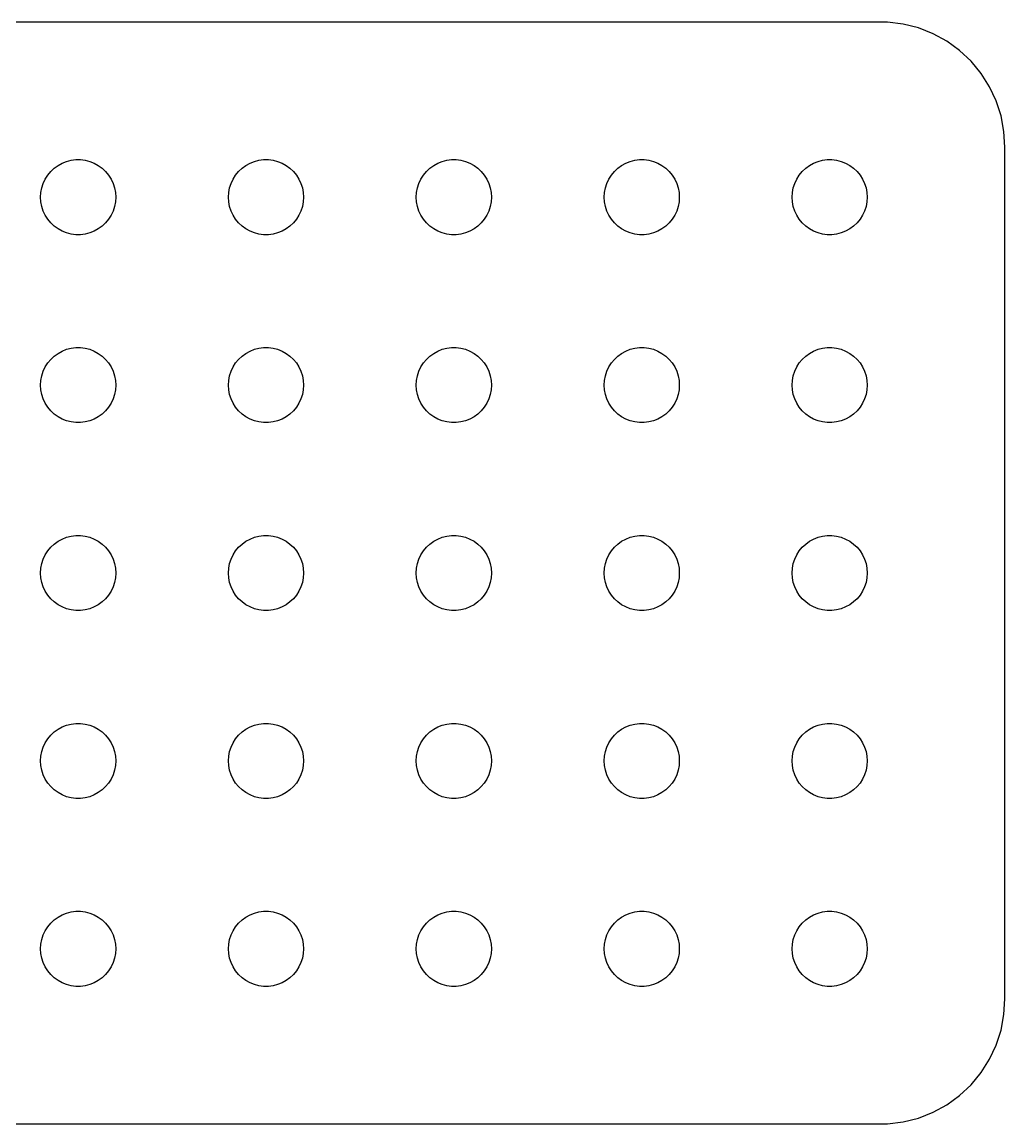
# Model space of a CAD drawing. Header units: metres. Extents: x -37 to 37, y 86 to 238.
# Drawn here: x -2.24 to 37, y 140.01 to 183.99 of the extents above; entities that cross this region are included whole.
import ezdxf

# ---------------------------------------------------------------- set-up
doc = ezdxf.new("R2010")
doc.units = ezdxf.units.M

msp = doc.modelspace()

# ---------------------------------------------------------------- linework, layer by layer
for p, q in [((32.3139, 183.99), (-32.3139, 183.99)), ((32.9369, 183.911), (32.3139, 183.99)), ((33.5451, 183.755), (32.9369, 183.911)), ((34.1289, 183.524), (33.5451, 183.755)), ((34.6791, 183.222), (34.1289, 183.524)), ((35.1871, 182.853), (34.6791, 183.222)), ((35.6448, 182.423), (35.1871, 182.853)), ((36.0451, 181.939), (35.6448, 182.423)), ((36.3815, 181.409), (36.0451, 181.939)), ((36.6489, 180.841), (36.3815, 181.409)), ((36.8429, 180.243), (36.6489, 180.841)), ((36.9606, 179.627), (36.8429, 180.243)), ((37, 179), (36.9606, 179.627)), ((37, 145), (37, 179)), ((-1.09344, 178.027), (-0.956131, 178.156)), ((-0.956131, 178.156), (-0.803726, 178.266)), ((-0.803726, 178.266), (-0.638657, 178.357)), ((-0.638657, 178.357), (-0.463516, 178.427)), ((-0.463516, 178.427), (-0.281067, 178.473)), ((-0.281067, 178.473), (-0.094177, 178.497)), ((-0.094177, 178.497), (0.094177, 178.497)), ((0.094177, 178.497), (0.281067, 178.473)), ((0.281067, 178.473), (0.463516, 178.427)), ((0.463516, 178.427), (0.638657, 178.357)), ((0.638657, 178.357), (0.803726, 178.266)), ((0.803726, 178.266), (0.956131, 178.156)), ((0.956131, 178.156), (1.09344, 178.027)), ((6.40654, 178.027), (6.54385, 178.156)), ((6.54385, 178.156), (6.69626, 178.266)), ((6.69626, 178.266), (6.86133, 178.357)), ((6.86133, 178.357), (7.03647, 178.427)), ((7.03647, 178.427), (7.21892, 178.473)), ((7.21892, 178.473), (7.40581, 178.497)), ((7.40581, 178.497), (7.59418, 178.497)), ((7.59418, 178.497), (7.78107, 178.473)), ((7.78107, 178.473), (7.96352, 178.427)), ((7.96352, 178.427), (8.13866, 178.357)), ((8.13866, 178.357), (8.30373, 178.266)), ((8.30373, 178.266), (8.45613, 178.156)), ((8.45613, 178.156), (8.59344, 178.027)), ((13.9065, 178.027), (14.0439, 178.156)), ((14.0439, 178.156), (14.1963, 178.266)), ((14.1963, 178.266), (14.3613, 178.357)), ((14.3613, 178.357), (14.5365, 178.427)), ((14.5365, 178.427), (14.7189, 178.473)), ((14.7189, 178.473), (14.9058, 178.497)), ((14.9058, 178.497), (15.0942, 178.497)), ((15.0942, 178.497), (15.2811, 178.473)), ((15.2811, 178.473), (15.4635, 178.427)), ((15.4635, 178.427), (15.6387, 178.357)), ((15.6387, 178.357), (15.8037, 178.266)), ((15.8037, 178.266), (15.9561, 178.156)), ((15.9561, 178.156), (16.0934, 178.027)), ((21.4065, 178.027), (21.5439, 178.156)), ((21.5439, 178.156), (21.6963, 178.266)), ((21.6963, 178.266), (21.8613, 178.357)), ((21.8613, 178.357), (22.0365, 178.427)), ((22.0365, 178.427), (22.2189, 178.473)), ((22.2189, 178.473), (22.4058, 178.497)), ((22.4058, 178.497), (22.5942, 178.497)), ((22.5942, 178.497), (22.7811, 178.473)), ((22.7811, 178.473), (22.9635, 178.427)), ((22.9635, 178.427), (23.1387, 178.357)), ((23.1387, 178.357), (23.3037, 178.266)), ((23.3037, 178.266), (23.4561, 178.156)), ((23.4561, 178.156), (23.5934, 178.027)), ((28.9065, 178.027), (29.0439, 178.156)), ((29.0439, 178.156), (29.1963, 178.266)), ((29.1963, 178.266), (29.3613, 178.357)), ((29.3613, 178.357), (29.5365, 178.427)), ((29.5365, 178.427), (29.7189, 178.473)), ((29.7189, 178.473), (29.9058, 178.497)), ((29.9058, 178.497), (30.0942, 178.497)), ((30.0942, 178.497), (30.2811, 178.473)), ((30.2811, 178.473), (30.4635, 178.427)), ((30.4635, 178.427), (30.6387, 178.357)), ((30.6387, 178.357), (30.8037, 178.266)), ((30.8037, 178.266), (30.9561, 178.156)), ((30.9561, 178.156), (31.0934, 178.027)), ((-1.39465, 177.552), (-1.31445, 177.723)), ((-1.31445, 177.723), (-1.21352, 177.882)), ((-1.21352, 177.882), (-1.09344, 178.027)), ((1.09344, 178.027), (1.21352, 177.882)), ((1.21352, 177.882), (1.31445, 177.723)), ((1.31445, 177.723), (1.39465, 177.552)), ((6.10533, 177.552), (6.18553, 177.723)), ((6.18553, 177.723), (6.28647, 177.882)), ((6.28647, 177.882), (6.40654, 178.027)), ((8.59344, 178.027), (8.71352, 177.882)), ((8.71352, 177.882), (8.81445, 177.723)), ((8.81445, 177.723), (8.89465, 177.552)), ((13.6053, 177.552), (13.6855, 177.723)), ((13.6855, 177.723), (13.7865, 177.882)), ((13.7865, 177.882), (13.9065, 178.027)), ((16.0934, 178.027), (16.2135, 177.882)), ((16.2135, 177.882), (16.3145, 177.723)), ((16.3145, 177.723), (16.3947, 177.552)), ((21.1053, 177.552), (21.1855, 177.723)), ((21.1855, 177.723), (21.2865, 177.882)), ((21.2865, 177.882), (21.4065, 178.027)), ((23.5934, 178.027), (23.7135, 177.882)), ((23.7135, 177.882), (23.8145, 177.723)), ((23.8145, 177.723), (23.8947, 177.552)), ((28.6053, 177.552), (28.6855, 177.723)), ((28.6855, 177.723), (28.7865, 177.882)), ((28.7865, 177.882), (28.9065, 178.027)), ((31.0934, 178.027), (31.2135, 177.882)), ((31.2135, 177.882), (31.3145, 177.723)), ((31.3145, 177.723), (31.3947, 177.552)), ((-1.48816, 177.188), (-1.45287, 177.373)), ((-1.45287, 177.373), (-1.39465, 177.552)), ((1.39465, 177.552), (1.45287, 177.373)), ((1.45287, 177.373), (1.48816, 177.188)), ((6.01183, 177.188), (6.04712, 177.373)), ((6.04712, 177.373), (6.10533, 177.552)), ((8.89465, 177.552), (8.95287, 177.373)), ((8.95287, 177.373), (8.98816, 177.188)), ((13.5118, 177.188), (13.5471, 177.373)), ((13.5471, 177.373), (13.6053, 177.552)), ((16.3947, 177.552), (16.4529, 177.373)), ((16.4529, 177.373), (16.4882, 177.188)), ((21.0118, 177.188), (21.0471, 177.373)), ((21.0471, 177.373), (21.1053, 177.552)), ((23.8947, 177.552), (23.9529, 177.373)), ((23.9529, 177.373), (23.9882, 177.188)), ((28.5118, 177.188), (28.5471, 177.373)), ((28.5471, 177.373), (28.6053, 177.552)), ((31.3947, 177.552), (31.4529, 177.373)), ((31.4529, 177.373), (31.4882, 177.188)), ((-1.5, 177), (-1.48816, 177.188)), ((-1.48816, 176.812), (-1.5, 177)), ((-1.45287, 176.627), (-1.48816, 176.812)), ((1.48816, 176.812), (1.45287, 176.627)), ((1.48816, 177.188), (1.5, 177)), ((1.5, 177), (1.48816, 176.812)), ((6, 177), (6.01183, 177.188)), ((6.01183, 176.812), (6, 177)), ((6.04712, 176.627), (6.01183, 176.812)), ((8.98816, 176.812), (8.95287, 176.627)), ((8.98816, 177.188), (9, 177)), ((9, 177), (8.98816, 176.812)), ((13.5, 177), (13.5118, 177.188)), ((13.5118, 176.812), (13.5, 177)), ((13.5471, 176.627), (13.5118, 176.812)), ((16.4882, 176.812), (16.4529, 176.627)), ((16.4882, 177.188), (16.5, 177)), ((16.5, 177), (16.4882, 176.812)), ((21, 177), (21.0118, 177.188)), ((21.0118, 176.812), (21, 177)), ((21.0471, 176.627), (21.0118, 176.812)), ((23.9882, 176.812), (23.9529, 176.627)), ((23.9882, 177.188), (24, 177)), ((24, 177), (23.9882, 176.812)), ((28.5, 177), (28.5118, 177.188)), ((28.5118, 176.812), (28.5, 177)), ((28.5471, 176.627), (28.5118, 176.812)), ((31.4882, 176.812), (31.4529, 176.627)), ((31.4882, 177.188), (31.5, 177)), ((31.5, 177), (31.4882, 176.812)), ((-1.39465, 176.448), (-1.45287, 176.627)), ((-1.31445, 176.277), (-1.39465, 176.448)), ((1.39465, 176.448), (1.31445, 176.277)), ((1.45287, 176.627), (1.39465, 176.448)), ((6.10533, 176.448), (6.04712, 176.627)), ((6.18553, 176.277), (6.10533, 176.448)), ((8.89465, 176.448), (8.81445, 176.277)), ((8.95287, 176.627), (8.89465, 176.448)), ((13.6053, 176.448), (13.5471, 176.627)), ((13.6855, 176.277), (13.6053, 176.448)), ((16.3947, 176.448), (16.3145, 176.277)), ((16.4529, 176.627), (16.3947, 176.448)), ((21.1053, 176.448), (21.0471, 176.627)), ((21.1855, 176.277), (21.1053, 176.448)), ((23.8947, 176.448), (23.8145, 176.277)), ((23.9529, 176.627), (23.8947, 176.448)), ((28.6053, 176.448), (28.5471, 176.627)), ((28.6855, 176.277), (28.6053, 176.448)), ((31.3947, 176.448), (31.3145, 176.277)), ((31.4529, 176.627), (31.3947, 176.448)), ((-1.21352, 176.118), (-1.31445, 176.277)), ((-1.09344, 175.973), (-1.21352, 176.118)), ((-0.956131, 175.844), (-1.09344, 175.973)), ((1.09344, 175.973), (0.956131, 175.844)), ((1.21352, 176.118), (1.09344, 175.973)), ((1.31445, 176.277), (1.21352, 176.118)), ((6.28647, 176.118), (6.18553, 176.277)), ((6.40654, 175.973), (6.28647, 176.118)), ((6.54385, 175.844), (6.40654, 175.973)), ((8.59344, 175.973), (8.45613, 175.844)), ((8.71352, 176.118), (8.59344, 175.973)), ((8.81445, 176.277), (8.71352, 176.118)), ((13.7865, 176.118), (13.6855, 176.277)), ((13.9065, 175.973), (13.7865, 176.118)), ((14.0439, 175.844), (13.9065, 175.973)), ((16.0934, 175.973), (15.9561, 175.844)), ((16.2135, 176.118), (16.0934, 175.973)), ((16.3145, 176.277), (16.2135, 176.118)), ((21.2865, 176.118), (21.1855, 176.277)), ((21.4065, 175.973), (21.2865, 176.118)), ((21.5439, 175.844), (21.4065, 175.973)), ((23.5934, 175.973), (23.4561, 175.844)), ((23.7135, 176.118), (23.5934, 175.973)), ((23.8145, 176.277), (23.7135, 176.118)), ((28.7865, 176.118), (28.6855, 176.277)), ((28.9065, 175.973), (28.7865, 176.118)), ((29.0439, 175.844), (28.9065, 175.973)), ((31.0934, 175.973), (30.9561, 175.844)), ((31.2135, 176.118), (31.0934, 175.973)), ((31.3145, 176.277), (31.2135, 176.118)), ((-0.803726, 175.734), (-0.956131, 175.844)), ((-0.638657, 175.643), (-0.803726, 175.734)), ((-0.463516, 175.573), (-0.638657, 175.643)), ((-0.281067, 175.527), (-0.463516, 175.573)), ((-0.094177, 175.503), (-0.281067, 175.527)), ((0.094177, 175.503), (-0.094177, 175.503)), ((0.281067, 175.527), (0.094177, 175.503)), ((0.463516, 175.573), (0.281067, 175.527)), ((0.638657, 175.643), (0.463516, 175.573)), ((0.803726, 175.734), (0.638657, 175.643)), ((0.956131, 175.844), (0.803726, 175.734)), ((6.69626, 175.734), (6.54385, 175.844)), ((6.86133, 175.643), (6.69626, 175.734)), ((7.03647, 175.573), (6.86133, 175.643)), ((7.21892, 175.527), (7.03647, 175.573)), ((7.40581, 175.503), (7.21892, 175.527)), ((7.59418, 175.503), (7.40581, 175.503)), ((7.78107, 175.527), (7.59418, 175.503)), ((7.96352, 175.573), (7.78107, 175.527)), ((8.13866, 175.643), (7.96352, 175.573)), ((8.30373, 175.734), (8.13866, 175.643)), ((8.45613, 175.844), (8.30373, 175.734)), ((14.1963, 175.734), (14.0439, 175.844)), ((14.3613, 175.643), (14.1963, 175.734)), ((14.5365, 175.573), (14.3613, 175.643)), ((14.7189, 175.527), (14.5365, 175.573)), ((14.9058, 175.503), (14.7189, 175.527)), ((15.0942, 175.503), (14.9058, 175.503)), ((15.2811, 175.527), (15.0942, 175.503)), ((15.4635, 175.573), (15.2811, 175.527)), ((15.6387, 175.643), (15.4635, 175.573)), ((15.8037, 175.734), (15.6387, 175.643)), ((15.9561, 175.844), (15.8037, 175.734)), ((21.6963, 175.734), (21.5439, 175.844)), ((21.8613, 175.643), (21.6963, 175.734)), ((22.0365, 175.573), (21.8613, 175.643)), ((22.2189, 175.527), (22.0365, 175.573)), ((22.4058, 175.503), (22.2189, 175.527)), ((22.5942, 175.503), (22.4058, 175.503)), ((22.7811, 175.527), (22.5942, 175.503)), ((22.9635, 175.573), (22.7811, 175.527)), ((23.1387, 175.643), (22.9635, 175.573)), ((23.3037, 175.734), (23.1387, 175.643)), ((23.4561, 175.844), (23.3037, 175.734)), ((29.1963, 175.734), (29.0439, 175.844)), ((29.3613, 175.643), (29.1963, 175.734)), ((29.5365, 175.573), (29.3613, 175.643)), ((29.7189, 175.527), (29.5365, 175.573)), ((29.9058, 175.503), (29.7189, 175.527)), ((30.0942, 175.503), (29.9058, 175.503)), ((30.2811, 175.527), (30.0942, 175.503)), ((30.4635, 175.573), (30.2811, 175.527)), ((30.6387, 175.643), (30.4635, 175.573)), ((30.8037, 175.734), (30.6387, 175.643)), ((30.9561, 175.844), (30.8037, 175.734)), ((-1.09344, 170.527), (-0.956131, 170.656)), ((-0.956131, 170.656), (-0.803726, 170.766)), ((-0.803726, 170.766), (-0.638657, 170.857)), ((-0.638657, 170.857), (-0.463516, 170.927)), ((-0.463516, 170.927), (-0.281067, 170.973)), ((-0.281067, 170.973), (-0.094177, 170.997)), ((-0.094177, 170.997), (0.094177, 170.997)), ((0.094177, 170.997), (0.281067, 170.973)), ((0.281067, 170.973), (0.463516, 170.927)), ((0.463516, 170.927), (0.638657, 170.857)), ((0.638657, 170.857), (0.803726, 170.766)), ((0.803726, 170.766), (0.956131, 170.656)), ((0.956131, 170.656), (1.09344, 170.527)), ((6.40654, 170.527), (6.54385, 170.656)), ((6.54385, 170.656), (6.69626, 170.766)), ((6.69626, 170.766), (6.86133, 170.857)), ((6.86133, 170.857), (7.03647, 170.927)), ((7.03647, 170.927), (7.21892, 170.973)), ((7.21892, 170.973), (7.40581, 170.997)), ((7.40581, 170.997), (7.59418, 170.997)), ((7.59418, 170.997), (7.78107, 170.973)), ((7.78107, 170.973), (7.96352, 170.927)), ((7.96352, 170.927), (8.13866, 170.857)), ((8.13866, 170.857), (8.30373, 170.766)), ((8.30373, 170.766), (8.45613, 170.656)), ((8.45613, 170.656), (8.59344, 170.527)), ((13.9065, 170.527), (14.0439, 170.656)), ((14.0439, 170.656), (14.1963, 170.766)), ((14.1963, 170.766), (14.3613, 170.857)), ((14.3613, 170.857), (14.5365, 170.927)), ((14.5365, 170.927), (14.7189, 170.973)), ((14.7189, 170.973), (14.9058, 170.997)), ((14.9058, 170.997), (15.0942, 170.997)), ((15.0942, 170.997), (15.2811, 170.973)), ((15.2811, 170.973), (15.4635, 170.927)), ((15.4635, 170.927), (15.6387, 170.857)), ((15.6387, 170.857), (15.8037, 170.766)), ((15.8037, 170.766), (15.9561, 170.656)), ((15.9561, 170.656), (16.0934, 170.527)), ((21.4065, 170.527), (21.5439, 170.656)), ((21.5439, 170.656), (21.6963, 170.766)), ((21.6963, 170.766), (21.8613, 170.857)), ((21.8613, 170.857), (22.0365, 170.927)), ((22.0365, 170.927), (22.2189, 170.973)), ((22.2189, 170.973), (22.4058, 170.997)), ((22.4058, 170.997), (22.5942, 170.997)), ((22.5942, 170.997), (22.7811, 170.973)), ((22.7811, 170.973), (22.9635, 170.927)), ((22.9635, 170.927), (23.1387, 170.857)), ((23.1387, 170.857), (23.3037, 170.766)), ((23.3037, 170.766), (23.4561, 170.656)), ((23.4561, 170.656), (23.5934, 170.527)), ((28.9065, 170.527), (29.0439, 170.656)), ((29.0439, 170.656), (29.1963, 170.766)), ((29.1963, 170.766), (29.3613, 170.857)), ((29.3613, 170.857), (29.5365, 170.927)), ((29.5365, 170.927), (29.7189, 170.973)), ((29.7189, 170.973), (29.9058, 170.997)), ((29.9058, 170.997), (30.0942, 170.997)), ((30.0942, 170.997), (30.2811, 170.973)), ((30.2811, 170.973), (30.4635, 170.927)), ((30.4635, 170.927), (30.6387, 170.857)), ((30.6387, 170.857), (30.8037, 170.766)), ((30.8037, 170.766), (30.9561, 170.656)), ((30.9561, 170.656), (31.0934, 170.527)), ((-1.39465, 170.052), (-1.31445, 170.223)), ((-1.31445, 170.223), (-1.21352, 170.382)), ((-1.21352, 170.382), (-1.09344, 170.527)), ((1.09344, 170.527), (1.21352, 170.382)), ((1.21352, 170.382), (1.31445, 170.223)), ((1.31445, 170.223), (1.39465, 170.052)), ((6.10533, 170.052), (6.18553, 170.223)), ((6.18553, 170.223), (6.28647, 170.382)), ((6.28647, 170.382), (6.40654, 170.527)), ((8.59344, 170.527), (8.71352, 170.382)), ((8.71352, 170.382), (8.81445, 170.223)), ((8.81445, 170.223), (8.89465, 170.052)), ((13.6053, 170.052), (13.6855, 170.223)), ((13.6855, 170.223), (13.7865, 170.382)), ((13.7865, 170.382), (13.9065, 170.527)), ((16.0934, 170.527), (16.2135, 170.382)), ((16.2135, 170.382), (16.3145, 170.223)), ((16.3145, 170.223), (16.3947, 170.052)), ((21.1053, 170.052), (21.1855, 170.223)), ((21.1855, 170.223), (21.2865, 170.382)), ((21.2865, 170.382), (21.4065, 170.527)), ((23.5934, 170.527), (23.7135, 170.382)), ((23.7135, 170.382), (23.8145, 170.223)), ((23.8145, 170.223), (23.8947, 170.052)), ((28.6053, 170.052), (28.6855, 170.223)), ((28.6855, 170.223), (28.7865, 170.382)), ((28.7865, 170.382), (28.9065, 170.527)), ((31.0934, 170.527), (31.2135, 170.382)), ((31.2135, 170.382), (31.3145, 170.223)), ((31.3145, 170.223), (31.3947, 170.052)), ((-1.48816, 169.688), (-1.45287, 169.873)), ((-1.45287, 169.873), (-1.39465, 170.052)), ((1.39465, 170.052), (1.45287, 169.873)), ((1.45287, 169.873), (1.48816, 169.688)), ((6.01183, 169.688), (6.04712, 169.873)), ((6.04712, 169.873), (6.10533, 170.052)), ((8.89465, 170.052), (8.95287, 169.873)), ((8.95287, 169.873), (8.98816, 169.688)), ((13.5118, 169.688), (13.5471, 169.873)), ((13.5471, 169.873), (13.6053, 170.052)), ((16.3947, 170.052), (16.4529, 169.873)), ((16.4529, 169.873), (16.4882, 169.688)), ((21.0118, 169.688), (21.0471, 169.873)), ((21.0471, 169.873), (21.1053, 170.052)), ((23.8947, 170.052), (23.9529, 169.873)), ((23.9529, 169.873), (23.9882, 169.688)), ((28.5118, 169.688), (28.5471, 169.873)), ((28.5471, 169.873), (28.6053, 170.052)), ((31.3947, 170.052), (31.4529, 169.873)), ((31.4529, 169.873), (31.4882, 169.688)), ((-1.5, 169.5), (-1.48816, 169.688)), ((-1.48816, 169.312), (-1.5, 169.5)), ((1.48816, 169.688), (1.5, 169.5)), ((1.5, 169.5), (1.48816, 169.312)), ((6, 169.5), (6.01183, 169.688)), ((6.01183, 169.312), (6, 169.5)), ((8.98816, 169.688), (9, 169.5)), ((9, 169.5), (8.98816, 169.312)), ((13.5, 169.5), (13.5118, 169.688)), ((13.5118, 169.312), (13.5, 169.5)), ((16.4882, 169.688), (16.5, 169.5)), ((16.5, 169.5), (16.4882, 169.312)), ((21, 169.5), (21.0118, 169.688)), ((21.0118, 169.312), (21, 169.5)), ((23.9882, 169.688), (24, 169.5)), ((24, 169.5), (23.9882, 169.312)), ((28.5, 169.5), (28.5118, 169.688)), ((28.5118, 169.312), (28.5, 169.5)), ((31.4882, 169.688), (31.5, 169.5)), ((31.5, 169.5), (31.4882, 169.312)), ((-1.45287, 169.127), (-1.48816, 169.312)), ((-1.39465, 168.948), (-1.45287, 169.127)), ((-1.31445, 168.777), (-1.39465, 168.948)), ((1.39465, 168.948), (1.31445, 168.777)), ((1.45287, 169.127), (1.39465, 168.948)), ((1.48816, 169.312), (1.45287, 169.127)), ((6.04712, 169.127), (6.01183, 169.312)), ((6.10533, 168.948), (6.04712, 169.127)), ((6.18553, 168.777), (6.10533, 168.948)), ((8.89465, 168.948), (8.81445, 168.777)), ((8.95287, 169.127), (8.89465, 168.948)), ((8.98816, 169.312), (8.95287, 169.127)), ((13.5471, 169.127), (13.5118, 169.312)), ((13.6053, 168.948), (13.5471, 169.127)), ((13.6855, 168.777), (13.6053, 168.948)), ((16.3947, 168.948), (16.3145, 168.777)), ((16.4529, 169.127), (16.3947, 168.948)), ((16.4882, 169.312), (16.4529, 169.127)), ((21.0471, 169.127), (21.0118, 169.312)), ((21.1053, 168.948), (21.0471, 169.127)), ((21.1855, 168.777), (21.1053, 168.948)), ((23.8947, 168.948), (23.8145, 168.777)), ((23.9529, 169.127), (23.8947, 168.948)), ((23.9882, 169.312), (23.9529, 169.127)), ((28.5471, 169.127), (28.5118, 169.312)), ((28.6053, 168.948), (28.5471, 169.127)), ((28.6855, 168.777), (28.6053, 168.948)), ((31.3947, 168.948), (31.3145, 168.777)), ((31.4529, 169.127), (31.3947, 168.948)), ((31.4882, 169.312), (31.4529, 169.127)), ((-1.21352, 168.618), (-1.31445, 168.777)), ((-1.09344, 168.473), (-1.21352, 168.618)), ((-0.956131, 168.344), (-1.09344, 168.473)), ((1.09344, 168.473), (0.956131, 168.344)), ((1.21352, 168.618), (1.09344, 168.473)), ((1.31445, 168.777), (1.21352, 168.618)), ((6.28647, 168.618), (6.18553, 168.777)), ((6.40654, 168.473), (6.28647, 168.618)), ((6.54385, 168.344), (6.40654, 168.473)), ((8.59344, 168.473), (8.45613, 168.344)), ((8.71352, 168.618), (8.59344, 168.473)), ((8.81445, 168.777), (8.71352, 168.618)), ((13.7865, 168.618), (13.6855, 168.777)), ((13.9065, 168.473), (13.7865, 168.618)), ((14.0439, 168.344), (13.9065, 168.473)), ((16.0934, 168.473), (15.9561, 168.344)), ((16.2135, 168.618), (16.0934, 168.473)), ((16.3145, 168.777), (16.2135, 168.618)), ((21.2865, 168.618), (21.1855, 168.777)), ((21.4065, 168.473), (21.2865, 168.618)), ((21.5439, 168.344), (21.4065, 168.473)), ((23.5934, 168.473), (23.4561, 168.344)), ((23.7135, 168.618), (23.5934, 168.473)), ((23.8145, 168.777), (23.7135, 168.618)), ((28.7865, 168.618), (28.6855, 168.777)), ((28.9065, 168.473), (28.7865, 168.618)), ((29.0439, 168.344), (28.9065, 168.473)), ((31.0934, 168.473), (30.9561, 168.344)), ((31.2135, 168.618), (31.0934, 168.473)), ((31.3145, 168.777), (31.2135, 168.618)), ((-0.803726, 168.234), (-0.956131, 168.344)), ((-0.638657, 168.143), (-0.803726, 168.234)), ((-0.463516, 168.073), (-0.638657, 168.143)), ((-0.281067, 168.027), (-0.463516, 168.073)), ((-0.094177, 168.003), (-0.281067, 168.027)), ((0.281067, 168.027), (0.094177, 168.003)), ((0.463516, 168.073), (0.281067, 168.027)), ((0.638657, 168.143), (0.463516, 168.073)), ((0.803726, 168.234), (0.638657, 168.143)), ((0.956131, 168.344), (0.803726, 168.234)), ((6.69626, 168.234), (6.54385, 168.344)), ((6.86133, 168.143), (6.69626, 168.234)), ((7.03647, 168.073), (6.86133, 168.143)), ((7.21892, 168.027), (7.03647, 168.073)), ((7.40581, 168.003), (7.21892, 168.027)), ((7.78107, 168.027), (7.59418, 168.003)), ((7.96352, 168.073), (7.78107, 168.027)), ((8.13866, 168.143), (7.96352, 168.073)), ((8.30373, 168.234), (8.13866, 168.143)), ((8.45613, 168.344), (8.30373, 168.234)), ((14.1963, 168.234), (14.0439, 168.344)), ((14.3613, 168.143), (14.1963, 168.234)), ((14.5365, 168.073), (14.3613, 168.143)), ((14.7189, 168.027), (14.5365, 168.073)), ((14.9058, 168.003), (14.7189, 168.027)), ((15.2811, 168.027), (15.0942, 168.003)), ((15.4635, 168.073), (15.2811, 168.027)), ((15.6387, 168.143), (15.4635, 168.073)), ((15.8037, 168.234), (15.6387, 168.143)), ((15.9561, 168.344), (15.8037, 168.234)), ((21.6963, 168.234), (21.5439, 168.344)), ((21.8613, 168.143), (21.6963, 168.234)), ((22.0365, 168.073), (21.8613, 168.143)), ((22.2189, 168.027), (22.0365, 168.073)), ((22.4058, 168.003), (22.2189, 168.027)), ((22.7811, 168.027), (22.5942, 168.003)), ((22.9635, 168.073), (22.7811, 168.027)), ((23.1387, 168.143), (22.9635, 168.073)), ((23.3037, 168.234), (23.1387, 168.143)), ((23.4561, 168.344), (23.3037, 168.234)), ((29.1963, 168.234), (29.0439, 168.344)), ((29.3613, 168.143), (29.1963, 168.234)), ((29.5365, 168.073), (29.3613, 168.143)), ((29.7189, 168.027), (29.5365, 168.073)), ((29.9058, 168.003), (29.7189, 168.027)), ((30.2811, 168.027), (30.0942, 168.003)), ((30.4635, 168.073), (30.2811, 168.027)), ((30.6387, 168.143), (30.4635, 168.073)), ((30.8037, 168.234), (30.6387, 168.143)), ((30.9561, 168.344), (30.8037, 168.234)), ((0.094177, 168.003), (-0.094177, 168.003)), ((7.59418, 168.003), (7.40581, 168.003)), ((15.0942, 168.003), (14.9058, 168.003)), ((22.5942, 168.003), (22.4058, 168.003)), ((30.0942, 168.003), (29.9058, 168.003)), ((-0.956131, 163.156), (-0.803726, 163.266)), ((-0.803726, 163.266), (-0.638657, 163.357)), ((-0.638657, 163.357), (-0.463516, 163.427)), ((-0.463516, 163.427), (-0.281067, 163.473)), ((-0.281067, 163.473), (-0.094177, 163.497)), ((-0.094177, 163.497), (0.094177, 163.497)), ((0.094177, 163.497), (0.281067, 163.473)), ((0.281067, 163.473), (0.463516, 163.427)), ((0.463516, 163.427), (0.638657, 163.357)), ((0.638657, 163.357), (0.803726, 163.266)), ((0.803726, 163.266), (0.956131, 163.156)), ((6.54385, 163.156), (6.69626, 163.266)), ((6.69626, 163.266), (6.86133, 163.357)), ((6.86133, 163.357), (7.03647, 163.427)), ((7.03647, 163.427), (7.21892, 163.473)), ((7.21892, 163.473), (7.40581, 163.497)), ((7.40581, 163.497), (7.59418, 163.497)), ((7.59418, 163.497), (7.78107, 163.473)), ((7.78107, 163.473), (7.96352, 163.427)), ((7.96352, 163.427), (8.13866, 163.357)), ((8.13866, 163.357), (8.30373, 163.266)), ((8.30373, 163.266), (8.45613, 163.156)), ((14.0439, 163.156), (14.1963, 163.266)), ((14.1963, 163.266), (14.3613, 163.357)), ((14.3613, 163.357), (14.5365, 163.427)), ((14.5365, 163.427), (14.7189, 163.473)), ((14.7189, 163.473), (14.9058, 163.497)), ((14.9058, 163.497), (15.0942, 163.497)), ((15.0942, 163.497), (15.2811, 163.473)), ((15.2811, 163.473), (15.4635, 163.427)), ((15.4635, 163.427), (15.6387, 163.357)), ((15.6387, 163.357), (15.8037, 163.266)), ((15.8037, 163.266), (15.9561, 163.156)), ((21.5439, 163.156), (21.6963, 163.266)), ((21.6963, 163.266), (21.8613, 163.357)), ((21.8613, 163.357), (22.0365, 163.427)), ((22.0365, 163.427), (22.2189, 163.473)), ((22.2189, 163.473), (22.4058, 163.497)), ((22.4058, 163.497), (22.5942, 163.497)), ((22.5942, 163.497), (22.7811, 163.473)), ((22.7811, 163.473), (22.9635, 163.427)), ((22.9635, 163.427), (23.1387, 163.357)), ((23.1387, 163.357), (23.3037, 163.266)), ((23.3037, 163.266), (23.4561, 163.156)), ((29.0439, 163.156), (29.1963, 163.266)), ((29.1963, 163.266), (29.3613, 163.357)), ((29.3613, 163.357), (29.5365, 163.427)), ((29.5365, 163.427), (29.7189, 163.473)), ((29.7189, 163.473), (29.9058, 163.497)), ((29.9058, 163.497), (30.0942, 163.497)), ((30.0942, 163.497), (30.2811, 163.473)), ((30.2811, 163.473), (30.4635, 163.427)), ((30.4635, 163.427), (30.6387, 163.357)), ((30.6387, 163.357), (30.8037, 163.266)), ((30.8037, 163.266), (30.9561, 163.156)), ((-1.31445, 162.723), (-1.21352, 162.882)), ((-1.21352, 162.882), (-1.09344, 163.027)), ((-1.09344, 163.027), (-0.956131, 163.156)), ((0.956131, 163.156), (1.09344, 163.027)), ((1.09344, 163.027), (1.21352, 162.882)), ((1.21352, 162.882), (1.31445, 162.723)), ((6.18553, 162.723), (6.28647, 162.882)), ((6.28647, 162.882), (6.40654, 163.027)), ((6.40654, 163.027), (6.54385, 163.156)), ((8.45613, 163.156), (8.59344, 163.027)), ((8.59344, 163.027), (8.71352, 162.882)), ((8.71352, 162.882), (8.81445, 162.723)), ((13.6855, 162.723), (13.7865, 162.882)), ((13.7865, 162.882), (13.9065, 163.027)), ((13.9065, 163.027), (14.0439, 163.156)), ((15.9561, 163.156), (16.0934, 163.027)), ((16.0934, 163.027), (16.2135, 162.882)), ((16.2135, 162.882), (16.3145, 162.723)), ((21.1855, 162.723), (21.2865, 162.882)), ((21.2865, 162.882), (21.4065, 163.027)), ((21.4065, 163.027), (21.5439, 163.156)), ((23.4561, 163.156), (23.5934, 163.027)), ((23.5934, 163.027), (23.7135, 162.882)), ((23.7135, 162.882), (23.8145, 162.723)), ((28.6855, 162.723), (28.7865, 162.882)), ((28.7865, 162.882), (28.9065, 163.027)), ((28.9065, 163.027), (29.0439, 163.156)), ((30.9561, 163.156), (31.0934, 163.027)), ((31.0934, 163.027), (31.2135, 162.882)), ((31.2135, 162.882), (31.3145, 162.723)), ((-1.48816, 162.188), (-1.45287, 162.373)), ((-1.45287, 162.373), (-1.39465, 162.552)), ((-1.39465, 162.552), (-1.31445, 162.723)), ((1.31445, 162.723), (1.39465, 162.552)), ((1.39465, 162.552), (1.45287, 162.373)), ((1.45287, 162.373), (1.48816, 162.188)), ((6.01183, 162.188), (6.04712, 162.373)), ((6.04712, 162.373), (6.10533, 162.552)), ((6.10533, 162.552), (6.18553, 162.723)), ((8.81445, 162.723), (8.89465, 162.552)), ((8.89465, 162.552), (8.95287, 162.373)), ((8.95287, 162.373), (8.98816, 162.188)), ((13.5118, 162.188), (13.5471, 162.373)), ((13.5471, 162.373), (13.6053, 162.552)), ((13.6053, 162.552), (13.6855, 162.723)), ((16.3145, 162.723), (16.3947, 162.552)), ((16.3947, 162.552), (16.4529, 162.373)), ((16.4529, 162.373), (16.4882, 162.188)), ((21.0118, 162.188), (21.0471, 162.373)), ((21.0471, 162.373), (21.1053, 162.552)), ((21.1053, 162.552), (21.1855, 162.723)), ((23.8145, 162.723), (23.8947, 162.552)), ((23.8947, 162.552), (23.9529, 162.373)), ((23.9529, 162.373), (23.9882, 162.188)), ((28.5118, 162.188), (28.5471, 162.373)), ((28.5471, 162.373), (28.6053, 162.552)), ((28.6053, 162.552), (28.6855, 162.723)), ((31.3145, 162.723), (31.3947, 162.552)), ((31.3947, 162.552), (31.4529, 162.373)), ((31.4529, 162.373), (31.4882, 162.188)), ((-1.5, 162), (-1.48816, 162.188)), ((-1.48816, 161.812), (-1.5, 162)), ((1.48816, 162.188), (1.5, 162)), ((1.5, 162), (1.48816, 161.812)), ((6, 162), (6.01183, 162.188)), ((6.01183, 161.812), (6, 162)), ((8.98816, 162.188), (9, 162)), ((9, 162), (8.98816, 161.812)), ((13.5, 162), (13.5118, 162.188)), ((13.5118, 161.812), (13.5, 162)), ((16.4882, 162.188), (16.5, 162)), ((16.5, 162), (16.4882, 161.812)), ((21, 162), (21.0118, 162.188)), ((21.0118, 161.812), (21, 162)), ((23.9882, 162.188), (24, 162)), ((24, 162), (23.9882, 161.812)), ((28.5, 162), (28.5118, 162.188)), ((28.5118, 161.812), (28.5, 162)), ((31.4882, 162.188), (31.5, 162)), ((31.5, 162), (31.4882, 161.812)), ((-1.45287, 161.627), (-1.48816, 161.812)), ((-1.39465, 161.448), (-1.45287, 161.627)), ((-1.31445, 161.277), (-1.39465, 161.448)), ((1.39465, 161.448), (1.31445, 161.277)), ((1.45287, 161.627), (1.39465, 161.448)), ((1.48816, 161.812), (1.45287, 161.627)), ((6.04712, 161.627), (6.01183, 161.812)), ((6.10533, 161.448), (6.04712, 161.627)), ((6.18553, 161.277), (6.10533, 161.448)), ((8.89465, 161.448), (8.81445, 161.277)), ((8.95287, 161.627), (8.89465, 161.448)), ((8.98816, 161.812), (8.95287, 161.627)), ((13.5471, 161.627), (13.5118, 161.812)), ((13.6053, 161.448), (13.5471, 161.627)), ((13.6855, 161.277), (13.6053, 161.448)), ((16.3947, 161.448), (16.3145, 161.277)), ((16.4529, 161.627), (16.3947, 161.448)), ((16.4882, 161.812), (16.4529, 161.627)), ((21.0471, 161.627), (21.0118, 161.812)), ((21.1053, 161.448), (21.0471, 161.627)), ((21.1855, 161.277), (21.1053, 161.448)), ((23.8947, 161.448), (23.8145, 161.277)), ((23.9529, 161.627), (23.8947, 161.448)), ((23.9882, 161.812), (23.9529, 161.627)), ((28.5471, 161.627), (28.5118, 161.812)), ((28.6053, 161.448), (28.5471, 161.627)), ((28.6855, 161.277), (28.6053, 161.448)), ((31.3947, 161.448), (31.3145, 161.277)), ((31.4529, 161.627), (31.3947, 161.448)), ((31.4882, 161.812), (31.4529, 161.627)), ((-1.21352, 161.118), (-1.31445, 161.277)), ((-1.09344, 160.973), (-1.21352, 161.118)), ((-0.956131, 160.844), (-1.09344, 160.973)), ((1.09344, 160.973), (0.956131, 160.844)), ((1.21352, 161.118), (1.09344, 160.973)), ((1.31445, 161.277), (1.21352, 161.118)), ((6.28647, 161.118), (6.18553, 161.277)), ((6.40654, 160.973), (6.28647, 161.118)), ((6.54385, 160.844), (6.40654, 160.973)), ((8.59344, 160.973), (8.45613, 160.844)), ((8.71352, 161.118), (8.59344, 160.973)), ((8.81445, 161.277), (8.71352, 161.118)), ((13.7865, 161.118), (13.6855, 161.277)), ((13.9065, 160.973), (13.7865, 161.118)), ((14.0439, 160.844), (13.9065, 160.973)), ((16.0934, 160.973), (15.9561, 160.844)), ((16.2135, 161.118), (16.0934, 160.973)), ((16.3145, 161.277), (16.2135, 161.118)), ((21.2865, 161.118), (21.1855, 161.277)), ((21.4065, 160.973), (21.2865, 161.118)), ((21.5439, 160.844), (21.4065, 160.973)), ((23.5934, 160.973), (23.4561, 160.844)), ((23.7135, 161.118), (23.5934, 160.973)), ((23.8145, 161.277), (23.7135, 161.118)), ((28.7865, 161.118), (28.6855, 161.277)), ((28.9065, 160.973), (28.7865, 161.118)), ((29.0439, 160.844), (28.9065, 160.973)), ((31.0934, 160.973), (30.9561, 160.844)), ((31.2135, 161.118), (31.0934, 160.973)), ((31.3145, 161.277), (31.2135, 161.118)), ((-0.803726, 160.734), (-0.956131, 160.844)), ((-0.638657, 160.643), (-0.803726, 160.734)), ((-0.463516, 160.573), (-0.638657, 160.643)), ((-0.281067, 160.527), (-0.463516, 160.573)), ((0.463516, 160.573), (0.281067, 160.527)), ((0.638657, 160.643), (0.463516, 160.573)), ((0.803726, 160.734), (0.638657, 160.643)), ((0.956131, 160.844), (0.803726, 160.734)), ((6.69626, 160.734), (6.54385, 160.844)), ((6.86133, 160.643), (6.69626, 160.734)), ((7.03647, 160.573), (6.86133, 160.643)), ((7.21892, 160.527), (7.03647, 160.573)), ((7.96352, 160.573), (7.78107, 160.527)), ((8.13866, 160.643), (7.96352, 160.573)), ((8.30373, 160.734), (8.13866, 160.643)), ((8.45613, 160.844), (8.30373, 160.734)), ((14.1963, 160.734), (14.0439, 160.844)), ((14.3613, 160.643), (14.1963, 160.734)), ((14.5365, 160.573), (14.3613, 160.643)), ((14.7189, 160.527), (14.5365, 160.573)), ((15.4635, 160.573), (15.2811, 160.527)), ((15.6387, 160.643), (15.4635, 160.573)), ((15.8037, 160.734), (15.6387, 160.643)), ((15.9561, 160.844), (15.8037, 160.734)), ((21.6963, 160.734), (21.5439, 160.844)), ((21.8613, 160.643), (21.6963, 160.734)), ((22.0365, 160.573), (21.8613, 160.643)), ((22.2189, 160.527), (22.0365, 160.573)), ((22.9635, 160.573), (22.7811, 160.527)), ((23.1387, 160.643), (22.9635, 160.573)), ((23.3037, 160.734), (23.1387, 160.643)), ((23.4561, 160.844), (23.3037, 160.734)), ((29.1963, 160.734), (29.0439, 160.844)), ((29.3613, 160.643), (29.1963, 160.734)), ((29.5365, 160.573), (29.3613, 160.643)), ((29.7189, 160.527), (29.5365, 160.573)), ((30.4635, 160.573), (30.2811, 160.527)), ((30.6387, 160.643), (30.4635, 160.573)), ((30.8037, 160.734), (30.6387, 160.643)), ((30.9561, 160.844), (30.8037, 160.734)), ((-0.094177, 160.503), (-0.281067, 160.527)), ((0.094177, 160.503), (-0.094177, 160.503)), ((0.281067, 160.527), (0.094177, 160.503)), ((7.40581, 160.503), (7.21892, 160.527)), ((7.59418, 160.503), (7.40581, 160.503)), ((7.78107, 160.527), (7.59418, 160.503)), ((14.9058, 160.503), (14.7189, 160.527)), ((15.0942, 160.503), (14.9058, 160.503)), ((15.2811, 160.527), (15.0942, 160.503)), ((22.4058, 160.503), (22.2189, 160.527)), ((22.5942, 160.503), (22.4058, 160.503)), ((22.7811, 160.527), (22.5942, 160.503)), ((29.9058, 160.503), (29.7189, 160.527)), ((30.0942, 160.503), (29.9058, 160.503)), ((30.2811, 160.527), (30.0942, 160.503)), ((-0.956131, 155.656), (-0.803726, 155.766)), ((-0.803726, 155.766), (-0.638657, 155.857)), ((-0.638657, 155.857), (-0.463516, 155.927)), ((-0.463516, 155.927), (-0.281067, 155.973)), ((-0.281067, 155.973), (-0.094177, 155.997)), ((-0.094177, 155.997), (0.094177, 155.997)), ((0.094177, 155.997), (0.281067, 155.973)), ((0.281067, 155.973), (0.463516, 155.927)), ((0.463516, 155.927), (0.638657, 155.857)), ((0.638657, 155.857), (0.803726, 155.766)), ((0.803726, 155.766), (0.956131, 155.656)), ((6.54385, 155.656), (6.69626, 155.766)), ((6.69626, 155.766), (6.86133, 155.857)), ((6.86133, 155.857), (7.03647, 155.927)), ((7.03647, 155.927), (7.21892, 155.973)), ((7.21892, 155.973), (7.40581, 155.997)), ((7.40581, 155.997), (7.59418, 155.997)), ((7.59418, 155.997), (7.78107, 155.973)), ((7.78107, 155.973), (7.96352, 155.927)), ((7.96352, 155.927), (8.13866, 155.857)), ((8.13866, 155.857), (8.30373, 155.766)), ((8.30373, 155.766), (8.45613, 155.656)), ((14.0439, 155.656), (14.1963, 155.766)), ((14.1963, 155.766), (14.3613, 155.857)), ((14.3613, 155.857), (14.5365, 155.927)), ((14.5365, 155.927), (14.7189, 155.973)), ((14.7189, 155.973), (14.9058, 155.997)), ((14.9058, 155.997), (15.0942, 155.997)), ((15.0942, 155.997), (15.2811, 155.973)), ((15.2811, 155.973), (15.4635, 155.927)), ((15.4635, 155.927), (15.6387, 155.857)), ((15.6387, 155.857), (15.8037, 155.766)), ((15.8037, 155.766), (15.9561, 155.656)), ((21.5439, 155.656), (21.6963, 155.766)), ((21.6963, 155.766), (21.8613, 155.857)), ((21.8613, 155.857), (22.0365, 155.927)), ((22.0365, 155.927), (22.2189, 155.973)), ((22.2189, 155.973), (22.4058, 155.997)), ((22.4058, 155.997), (22.5942, 155.997)), ((22.5942, 155.997), (22.7811, 155.973)), ((22.7811, 155.973), (22.9635, 155.927)), ((22.9635, 155.927), (23.1387, 155.857)), ((23.1387, 155.857), (23.3037, 155.766)), ((23.3037, 155.766), (23.4561, 155.656)), ((29.0439, 155.656), (29.1963, 155.766)), ((29.1963, 155.766), (29.3613, 155.857)), ((29.3613, 155.857), (29.5365, 155.927)), ((29.5365, 155.927), (29.7189, 155.973)), ((29.7189, 155.973), (29.9058, 155.997)), ((29.9058, 155.997), (30.0942, 155.997)), ((30.0942, 155.997), (30.2811, 155.973)), ((30.2811, 155.973), (30.4635, 155.927)), ((30.4635, 155.927), (30.6387, 155.857)), ((30.6387, 155.857), (30.8037, 155.766)), ((30.8037, 155.766), (30.9561, 155.656)), ((-1.31445, 155.223), (-1.21352, 155.382)), ((-1.21352, 155.382), (-1.09344, 155.527)), ((-1.09344, 155.527), (-0.956131, 155.656)), ((0.956131, 155.656), (1.09344, 155.527)), ((1.09344, 155.527), (1.21352, 155.382)), ((1.21352, 155.382), (1.31445, 155.223)), ((6.18553, 155.223), (6.28647, 155.382)), ((6.28647, 155.382), (6.40654, 155.527)), ((6.40654, 155.527), (6.54385, 155.656)), ((8.45613, 155.656), (8.59344, 155.527)), ((8.59344, 155.527), (8.71352, 155.382)), ((8.71352, 155.382), (8.81445, 155.223)), ((13.6855, 155.223), (13.7865, 155.382)), ((13.7865, 155.382), (13.9065, 155.527)), ((13.9065, 155.527), (14.0439, 155.656)), ((15.9561, 155.656), (16.0934, 155.527)), ((16.0934, 155.527), (16.2135, 155.382)), ((16.2135, 155.382), (16.3145, 155.223)), ((21.1855, 155.223), (21.2865, 155.382)), ((21.2865, 155.382), (21.4065, 155.527)), ((21.4065, 155.527), (21.5439, 155.656)), ((23.4561, 155.656), (23.5934, 155.527)), ((23.5934, 155.527), (23.7135, 155.382)), ((23.7135, 155.382), (23.8145, 155.223)), ((28.6855, 155.223), (28.7865, 155.382)), ((28.7865, 155.382), (28.9065, 155.527)), ((28.9065, 155.527), (29.0439, 155.656)), ((30.9561, 155.656), (31.0934, 155.527)), ((31.0934, 155.527), (31.2135, 155.382)), ((31.2135, 155.382), (31.3145, 155.223)), ((-1.48816, 154.688), (-1.45287, 154.873)), ((-1.45287, 154.873), (-1.39465, 155.052)), ((-1.39465, 155.052), (-1.31445, 155.223)), ((1.31445, 155.223), (1.39465, 155.052)), ((1.39465, 155.052), (1.45287, 154.873)), ((1.45287, 154.873), (1.48816, 154.688)), ((6.01183, 154.688), (6.04712, 154.873)), ((6.04712, 154.873), (6.10533, 155.052)), ((6.10533, 155.052), (6.18553, 155.223)), ((8.81445, 155.223), (8.89465, 155.052)), ((8.89465, 155.052), (8.95287, 154.873)), ((8.95287, 154.873), (8.98816, 154.688)), ((13.5118, 154.688), (13.5471, 154.873)), ((13.5471, 154.873), (13.6053, 155.052)), ((13.6053, 155.052), (13.6855, 155.223)), ((16.3145, 155.223), (16.3947, 155.052)), ((16.3947, 155.052), (16.4529, 154.873)), ((16.4529, 154.873), (16.4882, 154.688)), ((21.0118, 154.688), (21.0471, 154.873)), ((21.0471, 154.873), (21.1053, 155.052)), ((21.1053, 155.052), (21.1855, 155.223)), ((23.8145, 155.223), (23.8947, 155.052)), ((23.8947, 155.052), (23.9529, 154.873)), ((23.9529, 154.873), (23.9882, 154.688)), ((28.5118, 154.688), (28.5471, 154.873)), ((28.5471, 154.873), (28.6053, 155.052)), ((28.6053, 155.052), (28.6855, 155.223)), ((31.3145, 155.223), (31.3947, 155.052)), ((31.3947, 155.052), (31.4529, 154.873)), ((31.4529, 154.873), (31.4882, 154.688)), ((-1.5, 154.5), (-1.48816, 154.688)), ((-1.48816, 154.312), (-1.5, 154.5)), ((1.48816, 154.688), (1.5, 154.5)), ((1.5, 154.5), (1.48816, 154.312)), ((6, 154.5), (6.01183, 154.688)), ((6.01183, 154.312), (6, 154.5)), ((8.98816, 154.688), (9, 154.5)), ((9, 154.5), (8.98816, 154.312)), ((13.5, 154.5), (13.5118, 154.688)), ((13.5118, 154.312), (13.5, 154.5)), ((16.4882, 154.688), (16.5, 154.5)), ((16.5, 154.5), (16.4882, 154.312)), ((21, 154.5), (21.0118, 154.688)), ((21.0118, 154.312), (21, 154.5)), ((23.9882, 154.688), (24, 154.5)), ((24, 154.5), (23.9882, 154.312)), ((28.5, 154.5), (28.5118, 154.688)), ((28.5118, 154.312), (28.5, 154.5)), ((31.4882, 154.688), (31.5, 154.5)), ((31.5, 154.5), (31.4882, 154.312)), ((-1.45287, 154.127), (-1.48816, 154.312)), ((-1.39465, 153.948), (-1.45287, 154.127)), ((-1.31445, 153.777), (-1.39465, 153.948)), ((1.39465, 153.948), (1.31445, 153.777)), ((1.45287, 154.127), (1.39465, 153.948)), ((1.48816, 154.312), (1.45287, 154.127)), ((6.04712, 154.127), (6.01183, 154.312)), ((6.10533, 153.948), (6.04712, 154.127)), ((6.18553, 153.777), (6.10533, 153.948)), ((8.89465, 153.948), (8.81445, 153.777)), ((8.95287, 154.127), (8.89465, 153.948)), ((8.98816, 154.312), (8.95287, 154.127)), ((13.5471, 154.127), (13.5118, 154.312)), ((13.6053, 153.948), (13.5471, 154.127)), ((13.6855, 153.777), (13.6053, 153.948)), ((16.3947, 153.948), (16.3145, 153.777)), ((16.4529, 154.127), (16.3947, 153.948)), ((16.4882, 154.312), (16.4529, 154.127)), ((21.0471, 154.127), (21.0118, 154.312)), ((21.1053, 153.948), (21.0471, 154.127)), ((21.1855, 153.777), (21.1053, 153.948)), ((23.8947, 153.948), (23.8145, 153.777)), ((23.9529, 154.127), (23.8947, 153.948)), ((23.9882, 154.312), (23.9529, 154.127)), ((28.5471, 154.127), (28.5118, 154.312)), ((28.6053, 153.948), (28.5471, 154.127)), ((28.6855, 153.777), (28.6053, 153.948)), ((31.3947, 153.948), (31.3145, 153.777)), ((31.4529, 154.127), (31.3947, 153.948)), ((31.4882, 154.312), (31.4529, 154.127)), ((-1.21352, 153.618), (-1.31445, 153.777)), ((-1.09344, 153.473), (-1.21352, 153.618)), ((1.21352, 153.618), (1.09344, 153.473)), ((1.31445, 153.777), (1.21352, 153.618)), ((6.28647, 153.618), (6.18553, 153.777)), ((6.40654, 153.473), (6.28647, 153.618)), ((8.71352, 153.618), (8.59344, 153.473)), ((8.81445, 153.777), (8.71352, 153.618)), ((13.7865, 153.618), (13.6855, 153.777)), ((13.9065, 153.473), (13.7865, 153.618)), ((16.2135, 153.618), (16.0934, 153.473)), ((16.3145, 153.777), (16.2135, 153.618)), ((21.2865, 153.618), (21.1855, 153.777)), ((21.4065, 153.473), (21.2865, 153.618)), ((23.7135, 153.618), (23.5934, 153.473)), ((23.8145, 153.777), (23.7135, 153.618)), ((28.7865, 153.618), (28.6855, 153.777)), ((28.9065, 153.473), (28.7865, 153.618)), ((31.2135, 153.618), (31.0934, 153.473)), ((31.3145, 153.777), (31.2135, 153.618)), ((-0.956131, 153.344), (-1.09344, 153.473)), ((-0.803726, 153.234), (-0.956131, 153.344)), ((-0.638657, 153.143), (-0.803726, 153.234)), ((-0.463516, 153.073), (-0.638657, 153.143)), ((-0.281067, 153.027), (-0.463516, 153.073)), ((0.463516, 153.073), (0.281067, 153.027)), ((0.638657, 153.143), (0.463516, 153.073)), ((0.803726, 153.234), (0.638657, 153.143)), ((0.956131, 153.344), (0.803726, 153.234)), ((1.09344, 153.473), (0.956131, 153.344)), ((6.54385, 153.344), (6.40654, 153.473)), ((6.69626, 153.234), (6.54385, 153.344)), ((6.86133, 153.143), (6.69626, 153.234)), ((7.03647, 153.073), (6.86133, 153.143)), ((7.21892, 153.027), (7.03647, 153.073)), ((7.96352, 153.073), (7.78107, 153.027)), ((8.13866, 153.143), (7.96352, 153.073)), ((8.30373, 153.234), (8.13866, 153.143)), ((8.45613, 153.344), (8.30373, 153.234)), ((8.59344, 153.473), (8.45613, 153.344)), ((14.0439, 153.344), (13.9065, 153.473)), ((14.1963, 153.234), (14.0439, 153.344)), ((14.3613, 153.143), (14.1963, 153.234)), ((14.5365, 153.073), (14.3613, 153.143)), ((14.7189, 153.027), (14.5365, 153.073)), ((15.4635, 153.073), (15.2811, 153.027)), ((15.6387, 153.143), (15.4635, 153.073)), ((15.8037, 153.234), (15.6387, 153.143)), ((15.9561, 153.344), (15.8037, 153.234)), ((16.0934, 153.473), (15.9561, 153.344)), ((21.5439, 153.344), (21.4065, 153.473)), ((21.6963, 153.234), (21.5439, 153.344)), ((21.8613, 153.143), (21.6963, 153.234)), ((22.0365, 153.073), (21.8613, 153.143)), ((22.2189, 153.027), (22.0365, 153.073)), ((22.9635, 153.073), (22.7811, 153.027)), ((23.1387, 153.143), (22.9635, 153.073)), ((23.3037, 153.234), (23.1387, 153.143)), ((23.4561, 153.344), (23.3037, 153.234)), ((23.5934, 153.473), (23.4561, 153.344)), ((29.0439, 153.344), (28.9065, 153.473)), ((29.1963, 153.234), (29.0439, 153.344)), ((29.3613, 153.143), (29.1963, 153.234)), ((29.5365, 153.073), (29.3613, 153.143)), ((29.7189, 153.027), (29.5365, 153.073)), ((30.4635, 153.073), (30.2811, 153.027)), ((30.6387, 153.143), (30.4635, 153.073)), ((30.8037, 153.234), (30.6387, 153.143)), ((30.9561, 153.344), (30.8037, 153.234)), ((31.0934, 153.473), (30.9561, 153.344)), ((-0.094177, 153.003), (-0.281067, 153.027)), ((0.094177, 153.003), (-0.094177, 153.003)), ((0.281067, 153.027), (0.094177, 153.003)), ((7.40581, 153.003), (7.21892, 153.027)), ((7.59418, 153.003), (7.40581, 153.003)), ((7.78107, 153.027), (7.59418, 153.003)), ((14.9058, 153.003), (14.7189, 153.027)), ((15.0942, 153.003), (14.9058, 153.003)), ((15.2811, 153.027), (15.0942, 153.003)), ((22.4058, 153.003), (22.2189, 153.027)), ((22.5942, 153.003), (22.4058, 153.003)), ((22.7811, 153.027), (22.5942, 153.003)), ((29.9058, 153.003), (29.7189, 153.027)), ((30.0942, 153.003), (29.9058, 153.003)), ((30.2811, 153.027), (30.0942, 153.003)), ((-0.956131, 148.156), (-0.803726, 148.266)), ((-0.803726, 148.266), (-0.638657, 148.357)), ((-0.638657, 148.357), (-0.463516, 148.427)), ((-0.463516, 148.427), (-0.281067, 148.473)), ((-0.281067, 148.473), (-0.094177, 148.497)), ((-0.094177, 148.497), (0.094177, 148.497)), ((0.094177, 148.497), (0.281067, 148.473)), ((0.281067, 148.473), (0.463516, 148.427)), ((0.463516, 148.427), (0.638657, 148.357)), ((0.638657, 148.357), (0.803726, 148.266)), ((0.803726, 148.266), (0.956131, 148.156)), ((6.54385, 148.156), (6.69626, 148.266)), ((6.69626, 148.266), (6.86133, 148.357)), ((6.86133, 148.357), (7.03647, 148.427)), ((7.03647, 148.427), (7.21892, 148.473)), ((7.21892, 148.473), (7.40581, 148.497)), ((7.40581, 148.497), (7.59418, 148.497)), ((7.59418, 148.497), (7.78107, 148.473)), ((7.78107, 148.473), (7.96352, 148.427)), ((7.96352, 148.427), (8.13866, 148.357)), ((8.13866, 148.357), (8.30373, 148.266)), ((8.30373, 148.266), (8.45613, 148.156)), ((14.0439, 148.156), (14.1963, 148.266)), ((14.1963, 148.266), (14.3613, 148.357)), ((14.3613, 148.357), (14.5365, 148.427)), ((14.5365, 148.427), (14.7189, 148.473)), ((14.7189, 148.473), (14.9058, 148.497)), ((14.9058, 148.497), (15.0942, 148.497)), ((15.0942, 148.497), (15.2811, 148.473)), ((15.2811, 148.473), (15.4635, 148.427)), ((15.4635, 148.427), (15.6387, 148.357)), ((15.6387, 148.357), (15.8037, 148.266)), ((15.8037, 148.266), (15.9561, 148.156)), ((21.5439, 148.156), (21.6963, 148.266)), ((21.6963, 148.266), (21.8613, 148.357)), ((21.8613, 148.357), (22.0365, 148.427)), ((22.0365, 148.427), (22.2189, 148.473)), ((22.2189, 148.473), (22.4058, 148.497)), ((22.4058, 148.497), (22.5942, 148.497)), ((22.5942, 148.497), (22.7811, 148.473)), ((22.7811, 148.473), (22.9635, 148.427)), ((22.9635, 148.427), (23.1387, 148.357)), ((23.1387, 148.357), (23.3037, 148.266)), ((23.3037, 148.266), (23.4561, 148.156)), ((29.0439, 148.156), (29.1963, 148.266)), ((29.1963, 148.266), (29.3613, 148.357)), ((29.3613, 148.357), (29.5365, 148.427)), ((29.5365, 148.427), (29.7189, 148.473)), ((29.7189, 148.473), (29.9058, 148.497)), ((29.9058, 148.497), (30.0942, 148.497)), ((30.0942, 148.497), (30.2811, 148.473)), ((30.2811, 148.473), (30.4635, 148.427)), ((30.4635, 148.427), (30.6387, 148.357)), ((30.6387, 148.357), (30.8037, 148.266)), ((30.8037, 148.266), (30.9561, 148.156)), ((-1.31445, 147.723), (-1.21352, 147.882)), ((-1.21352, 147.882), (-1.09344, 148.027)), ((-1.09344, 148.027), (-0.956131, 148.156)), ((0.956131, 148.156), (1.09344, 148.027)), ((1.09344, 148.027), (1.21352, 147.882)), ((1.21352, 147.882), (1.31445, 147.723)), ((6.18553, 147.723), (6.28647, 147.882)), ((6.28647, 147.882), (6.40654, 148.027)), ((6.40654, 148.027), (6.54385, 148.156)), ((8.45613, 148.156), (8.59344, 148.027)), ((8.59344, 148.027), (8.71352, 147.882)), ((8.71352, 147.882), (8.81445, 147.723)), ((13.6855, 147.723), (13.7865, 147.882)), ((13.7865, 147.882), (13.9065, 148.027)), ((13.9065, 148.027), (14.0439, 148.156)), ((15.9561, 148.156), (16.0934, 148.027)), ((16.0934, 148.027), (16.2135, 147.882)), ((16.2135, 147.882), (16.3145, 147.723)), ((21.1855, 147.723), (21.2865, 147.882)), ((21.2865, 147.882), (21.4065, 148.027)), ((21.4065, 148.027), (21.5439, 148.156)), ((23.4561, 148.156), (23.5934, 148.027)), ((23.5934, 148.027), (23.7135, 147.882)), ((23.7135, 147.882), (23.8145, 147.723)), ((28.6855, 147.723), (28.7865, 147.882)), ((28.7865, 147.882), (28.9065, 148.027)), ((28.9065, 148.027), (29.0439, 148.156)), ((30.9561, 148.156), (31.0934, 148.027)), ((31.0934, 148.027), (31.2135, 147.882)), ((31.2135, 147.882), (31.3145, 147.723)), ((-1.48816, 147.188), (-1.45287, 147.373)), ((-1.45287, 147.373), (-1.39465, 147.552)), ((-1.39465, 147.552), (-1.31445, 147.723)), ((1.31445, 147.723), (1.39465, 147.552)), ((1.39465, 147.552), (1.45287, 147.373)), ((1.45287, 147.373), (1.48816, 147.188)), ((6.01183, 147.188), (6.04712, 147.373)), ((6.04712, 147.373), (6.10533, 147.552)), ((6.10533, 147.552), (6.18553, 147.723)), ((8.81445, 147.723), (8.89465, 147.552)), ((8.89465, 147.552), (8.95287, 147.373)), ((8.95287, 147.373), (8.98816, 147.188)), ((13.5118, 147.188), (13.5471, 147.373)), ((13.5471, 147.373), (13.6053, 147.552)), ((13.6053, 147.552), (13.6855, 147.723)), ((16.3145, 147.723), (16.3947, 147.552)), ((16.3947, 147.552), (16.4529, 147.373)), ((16.4529, 147.373), (16.4882, 147.188)), ((21.0118, 147.188), (21.0471, 147.373)), ((21.0471, 147.373), (21.1053, 147.552)), ((21.1053, 147.552), (21.1855, 147.723)), ((23.8145, 147.723), (23.8947, 147.552)), ((23.8947, 147.552), (23.9529, 147.373)), ((23.9529, 147.373), (23.9882, 147.188)), ((28.5118, 147.188), (28.5471, 147.373)), ((28.5471, 147.373), (28.6053, 147.552)), ((28.6053, 147.552), (28.6855, 147.723)), ((31.3145, 147.723), (31.3947, 147.552)), ((31.3947, 147.552), (31.4529, 147.373)), ((31.4529, 147.373), (31.4882, 147.188)), ((-1.5, 147), (-1.48816, 147.188)), ((-1.48816, 146.812), (-1.5, 147)), ((1.48816, 147.188), (1.5, 147)), ((1.5, 147), (1.48816, 146.812)), ((6, 147), (6.01183, 147.188)), ((6.01183, 146.812), (6, 147)), ((8.98816, 147.188), (9, 147)), ((9, 147), (8.98816, 146.812)), ((13.5, 147), (13.5118, 147.188)), ((13.5118, 146.812), (13.5, 147)), ((16.4882, 147.188), (16.5, 147)), ((16.5, 147), (16.4882, 146.812)), ((21, 147), (21.0118, 147.188)), ((21.0118, 146.812), (21, 147)), ((23.9882, 147.188), (24, 147)), ((24, 147), (23.9882, 146.812)), ((28.5, 147), (28.5118, 147.188)), ((28.5118, 146.812), (28.5, 147)), ((31.4882, 147.188), (31.5, 147)), ((31.5, 147), (31.4882, 146.812)), ((-1.45287, 146.627), (-1.48816, 146.812)), ((-1.39465, 146.448), (-1.45287, 146.627)), ((1.45287, 146.627), (1.39465, 146.448)), ((1.48816, 146.812), (1.45287, 146.627)), ((6.04712, 146.627), (6.01183, 146.812)), ((6.10533, 146.448), (6.04712, 146.627)), ((8.95287, 146.627), (8.89465, 146.448)), ((8.98816, 146.812), (8.95287, 146.627)), ((13.5471, 146.627), (13.5118, 146.812)), ((13.6053, 146.448), (13.5471, 146.627)), ((16.4529, 146.627), (16.3947, 146.448)), ((16.4882, 146.812), (16.4529, 146.627)), ((21.0471, 146.627), (21.0118, 146.812)), ((21.1053, 146.448), (21.0471, 146.627)), ((23.9529, 146.627), (23.8947, 146.448)), ((23.9882, 146.812), (23.9529, 146.627)), ((28.5471, 146.627), (28.5118, 146.812)), ((28.6053, 146.448), (28.5471, 146.627)), ((31.4529, 146.627), (31.3947, 146.448)), ((31.4882, 146.812), (31.4529, 146.627)), ((-1.31445, 146.277), (-1.39465, 146.448)), ((-1.21352, 146.118), (-1.31445, 146.277)), ((-1.09344, 145.973), (-1.21352, 146.118)), ((1.21352, 146.118), (1.09344, 145.973)), ((1.31445, 146.277), (1.21352, 146.118)), ((1.39465, 146.448), (1.31445, 146.277)), ((6.18553, 146.277), (6.10533, 146.448)), ((6.28647, 146.118), (6.18553, 146.277)), ((6.40654, 145.973), (6.28647, 146.118)), ((8.71352, 146.118), (8.59344, 145.973)), ((8.81445, 146.277), (8.71352, 146.118)), ((8.89465, 146.448), (8.81445, 146.277)), ((13.6855, 146.277), (13.6053, 146.448)), ((13.7865, 146.118), (13.6855, 146.277)), ((13.9065, 145.973), (13.7865, 146.118)), ((16.2135, 146.118), (16.0934, 145.973)), ((16.3145, 146.277), (16.2135, 146.118)), ((16.3947, 146.448), (16.3145, 146.277)), ((21.1855, 146.277), (21.1053, 146.448)), ((21.2865, 146.118), (21.1855, 146.277)), ((21.4065, 145.973), (21.2865, 146.118)), ((23.7135, 146.118), (23.5934, 145.973)), ((23.8145, 146.277), (23.7135, 146.118)), ((23.8947, 146.448), (23.8145, 146.277)), ((28.6855, 146.277), (28.6053, 146.448)), ((28.7865, 146.118), (28.6855, 146.277)), ((28.9065, 145.973), (28.7865, 146.118)), ((31.2135, 146.118), (31.0934, 145.973)), ((31.3145, 146.277), (31.2135, 146.118)), ((31.3947, 146.448), (31.3145, 146.277)), ((-0.956131, 145.844), (-1.09344, 145.973)), ((-0.803726, 145.734), (-0.956131, 145.844)), ((-0.638657, 145.643), (-0.803726, 145.734)), ((-0.463516, 145.573), (-0.638657, 145.643)), ((0.638657, 145.643), (0.463516, 145.573)), ((0.803726, 145.734), (0.638657, 145.643)), ((0.956131, 145.844), (0.803726, 145.734)), ((1.09344, 145.973), (0.956131, 145.844)), ((6.54385, 145.844), (6.40654, 145.973)), ((6.69626, 145.734), (6.54385, 145.844)), ((6.86133, 145.643), (6.69626, 145.734)), ((7.03647, 145.573), (6.86133, 145.643)), ((8.13866, 145.643), (7.96352, 145.573)), ((8.30373, 145.734), (8.13866, 145.643)), ((8.45613, 145.844), (8.30373, 145.734)), ((8.59344, 145.973), (8.45613, 145.844)), ((14.0439, 145.844), (13.9065, 145.973)), ((14.1963, 145.734), (14.0439, 145.844)), ((14.3613, 145.643), (14.1963, 145.734)), ((14.5365, 145.573), (14.3613, 145.643)), ((15.6387, 145.643), (15.4635, 145.573)), ((15.8037, 145.734), (15.6387, 145.643)), ((15.9561, 145.844), (15.8037, 145.734)), ((16.0934, 145.973), (15.9561, 145.844)), ((21.5439, 145.844), (21.4065, 145.973)), ((21.6963, 145.734), (21.5439, 145.844)), ((21.8613, 145.643), (21.6963, 145.734)), ((22.0365, 145.573), (21.8613, 145.643)), ((23.1387, 145.643), (22.9635, 145.573)), ((23.3037, 145.734), (23.1387, 145.643)), ((23.4561, 145.844), (23.3037, 145.734)), ((23.5934, 145.973), (23.4561, 145.844)), ((29.0439, 145.844), (28.9065, 145.973)), ((29.1963, 145.734), (29.0439, 145.844)), ((29.3613, 145.643), (29.1963, 145.734)), ((29.5365, 145.573), (29.3613, 145.643)), ((30.6387, 145.643), (30.4635, 145.573)), ((30.8037, 145.734), (30.6387, 145.643)), ((30.9561, 145.844), (30.8037, 145.734)), ((31.0934, 145.973), (30.9561, 145.844)), ((-0.281067, 145.527), (-0.463516, 145.573)), ((-0.094177, 145.503), (-0.281067, 145.527)), ((0.094177, 145.503), (-0.094177, 145.503)), ((0.281067, 145.527), (0.094177, 145.503)), ((0.463516, 145.573), (0.281067, 145.527)), ((7.21892, 145.527), (7.03647, 145.573)), ((7.40581, 145.503), (7.21892, 145.527)), ((7.59418, 145.503), (7.40581, 145.503)), ((7.78107, 145.527), (7.59418, 145.503)), ((7.96352, 145.573), (7.78107, 145.527)), ((14.7189, 145.527), (14.5365, 145.573)), ((14.9058, 145.503), (14.7189, 145.527)), ((15.0942, 145.503), (14.9058, 145.503)), ((15.2811, 145.527), (15.0942, 145.503)), ((15.4635, 145.573), (15.2811, 145.527)), ((22.2189, 145.527), (22.0365, 145.573)), ((22.4058, 145.503), (22.2189, 145.527)), ((22.5942, 145.503), (22.4058, 145.503)), ((22.7811, 145.527), (22.5942, 145.503)), ((22.9635, 145.573), (22.7811, 145.527)), ((29.7189, 145.527), (29.5365, 145.573)), ((29.9058, 145.503), (29.7189, 145.527)), ((30.0942, 145.503), (29.9058, 145.503)), ((30.2811, 145.527), (30.0942, 145.503)), ((30.4635, 145.573), (30.2811, 145.527)), ((36.9606, 144.373), (37, 145)), ((36.8429, 143.757), (36.9606, 144.373)), ((36.6489, 143.159), (36.8429, 143.757)), ((36.3815, 142.591), (36.6489, 143.159)), ((36.0451, 142.061), (36.3815, 142.591)), ((35.6448, 141.577), (36.0451, 142.061)), ((35.1871, 141.147), (35.6448, 141.577)), ((34.1289, 140.476), (34.6791, 140.778)), ((34.6791, 140.778), (35.1871, 141.147)), ((33.5451, 140.245), (34.1289, 140.476)), ((-32.3139, 140.01), (32.3139, 140.01)), ((32.3139, 140.01), (32.9369, 140.089)), ((32.9369, 140.089), (33.5451, 140.245))]:
    msp.add_line(p, q)

doc.saveas('drawing.dxf')
